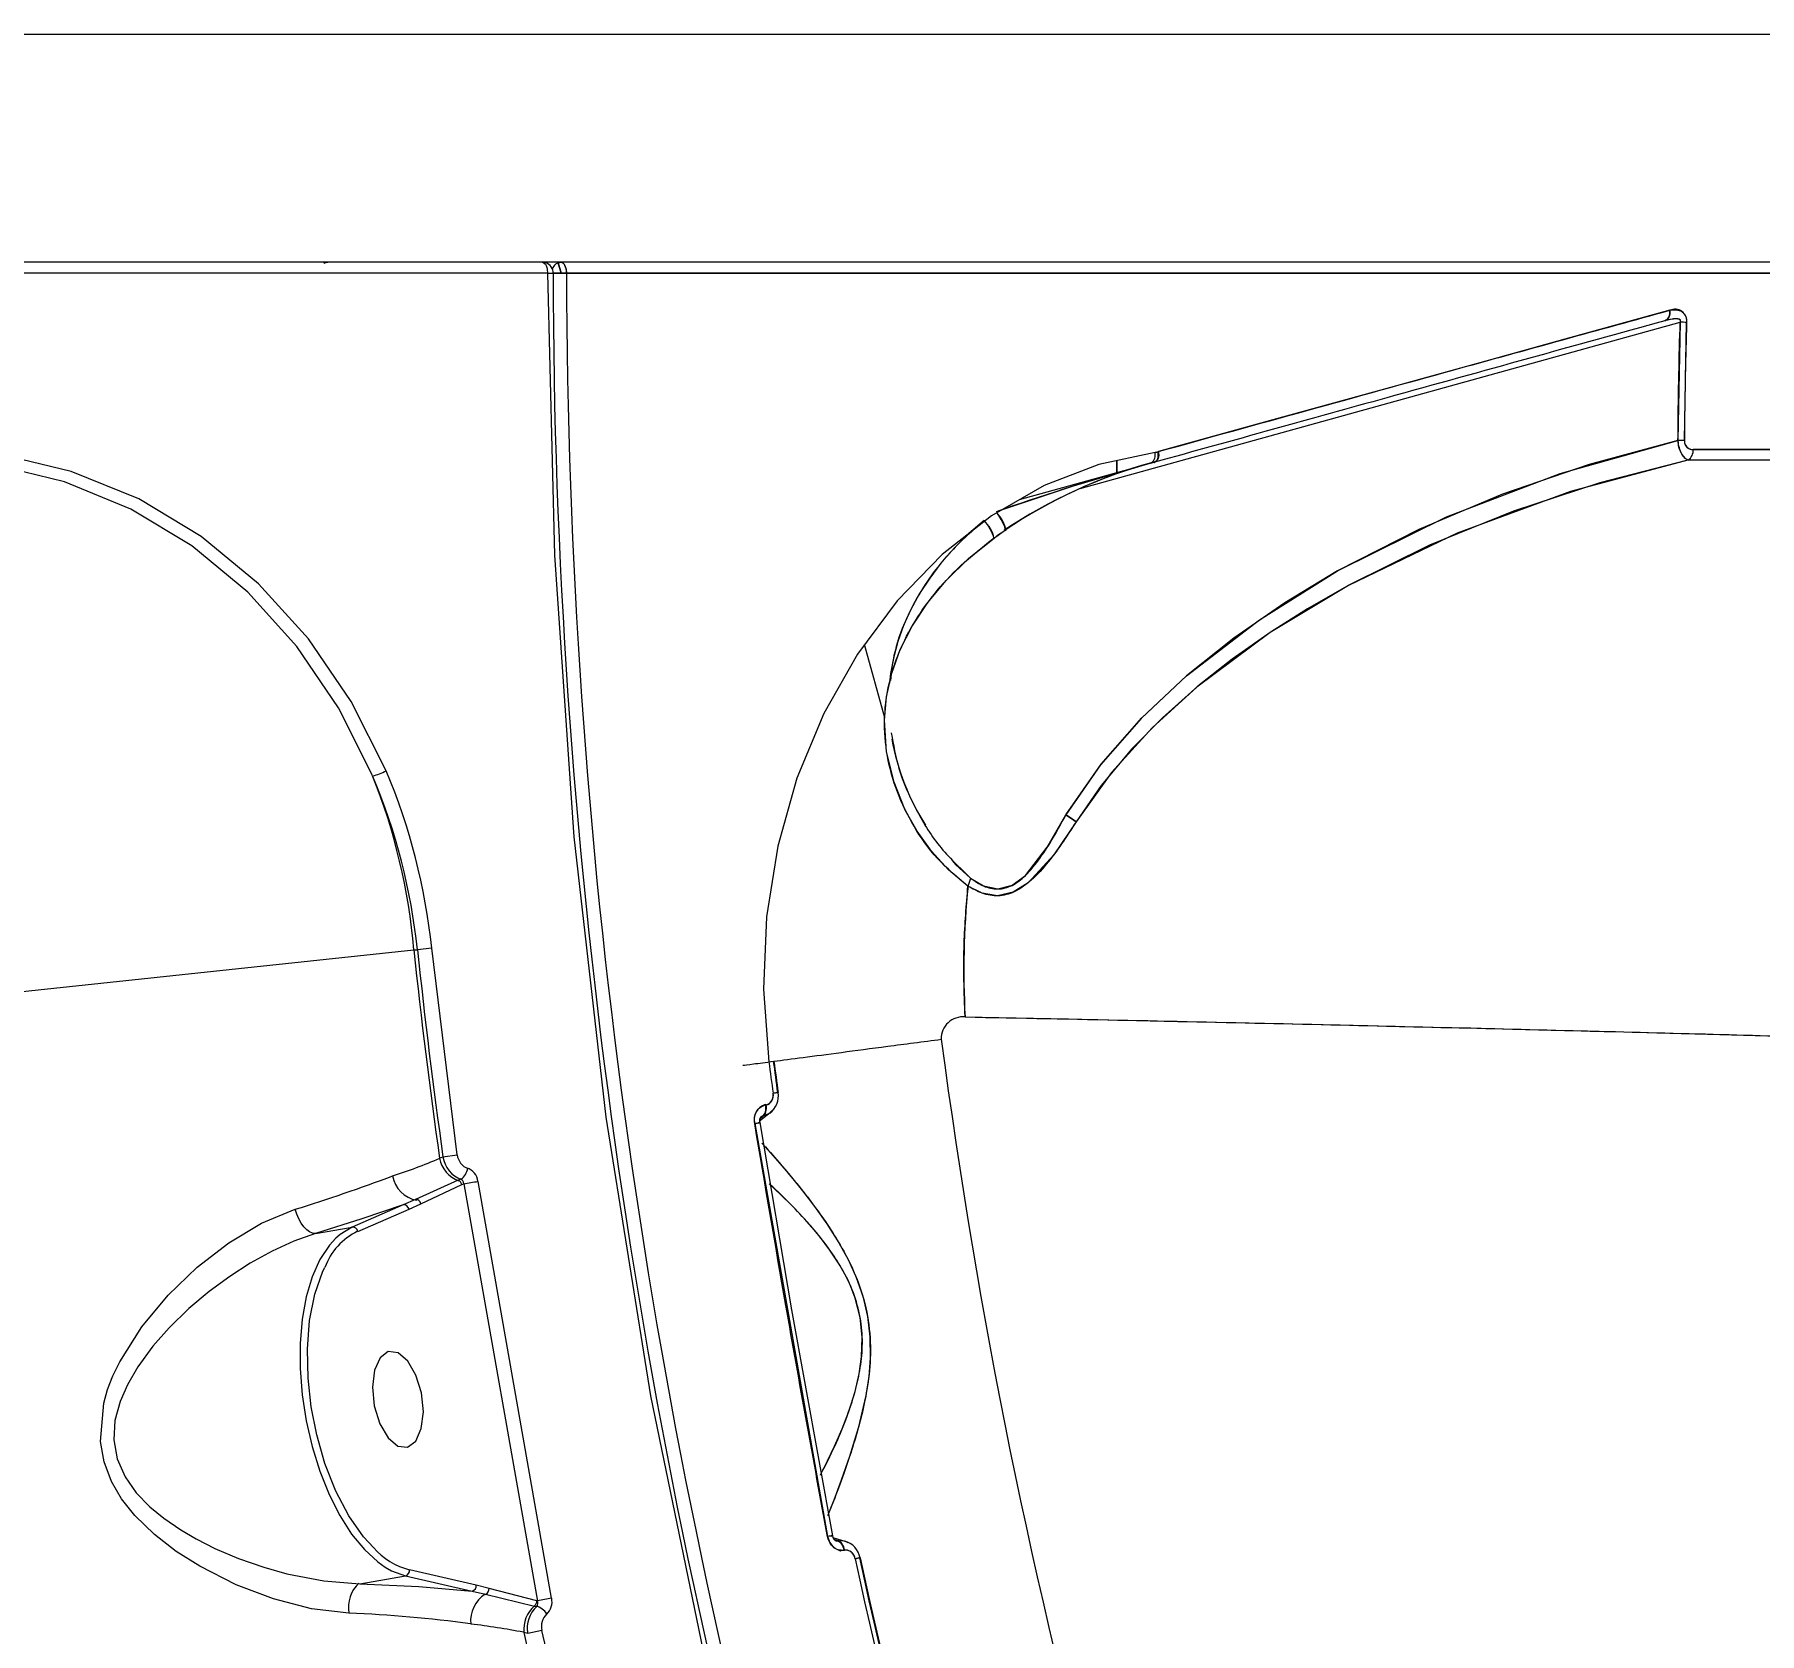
# Model space of a CAD drawing. Header units: millimetres. Extents: x -6879 to 7341, y -8047 to 7187.
# Drawn here: x 27.4 to 186.5, y -1683.3 to -1535.8 of the extents above; entities that cross this region are included whole.
import ezdxf

# ---------------------------------------------------------------- set-up
doc = ezdxf.new("R2010")
doc.units = ezdxf.units.MM
for name, color, linetype in [('DIKOM_ОБЪЕКТ', 7, 'Continuous'), ('DIKOM_РАЗМЕР_ЗОНА', 7, 'Continuous'), ('DIKOM_РАЗМЕР_ОБЪЕКТА', 7, 'Continuous')]:
    doc.layers.add(name, color=color, linetype=linetype)
doc.styles.add('style1', font='arial.ttf', dxfattribs={"width": 0.8})
doc.dimstyles.new('1-50', dxfattribs={"dimtxt": 300, "dimasz": 200, "dimexe": 100, "dimexo": 0, "dimgap": 100, "dimtad": 0, "dimdec": 0, "dimtxsty": 'style1', "dimcen": 0, "dimclrd": 7, "dimclre": 7, "dimadec": 1, "dimazin": 2, "dimtfac": 1, "dimtdec": 0, "dimtmove": 1, "dimatfit": 3, "dimfxl": 0, "dimlwd": 25, "dimlwe": 18, "dimarcsym": 0})

# ---------------------------------------------------------------- blocks, each defined once
blk = doc.blocks.new('*D19')
at = {"layer": 'Defpoints', "color": 0, "transparency": 16777216}
for p in [(5624.04, 6094.27), (-4435.35, 2864.29), (5624.04, -2640.11)]:
    blk.add_point(p, dxfattribs=at)
at = {"layer": 'DIKOM_РАЗМЕР_ОБЪЕКТА', "color": 7, "lineweight": 18, "transparency": 16777216}
for p, q in [((-4435.35, 2864.29), (-4435.35, 6194.27)), ((5624.04, -2640.11), (5624.04, 6194.27))]:
    blk.add_line(p, q, dxfattribs=at)
at = {"layer": 'DIKOM_РАЗМЕР_ОБЪЕКТА', "color": 7, "lineweight": 25, "transparency": 16777216}
for p, q in [((-4235.35, 6094.27), (2113.67, 6094.27)), ((5424.04, 6094.27), (3193.46, 6094.27))]:
    blk.add_line(p, q, dxfattribs=at)
at = {"layer": 'DIKOM_РАЗМЕР_ОБЪЕКТА', "color": 7, "transparency": 16777216}
for points in [[(-4235.35, 6127.6), (-4235.35, 6060.94), (-4435.35, 6094.27)], [(5424.04, 6127.6), (5424.04, 6060.94), (5624.04, 6094.27)]]:
    blk.add_solid(points, dxfattribs=at)
at = {"layer": 'DIKOM_РАЗМЕР_ОБЪЕКТА', "color": 0, "transparency": 16777216, "insert": (2653.56, 6094.27), "char_height": 300, "attachment_point": 5, "style": 'style1'}
blk.add_mtext('10100', dxfattribs=at)
blk = doc.blocks.new('*D17')
at = {"layer": 'Defpoints', "color": 0, "transparency": 16777216}
for p in [(-5935.35, 6990.27), (-5935.35, 998.27), (7340.79, -2830.86)]:
    blk.add_point(p, dxfattribs=at)
at = {"layer": 'DIKOM_РАЗМЕР_ЗОНА', "color": 7, "lineweight": 18, "transparency": 16777216}
for p, q in [((-5935.35, 998.27), (-5935.35, 7090.27)), ((7340.79, -2830.86), (7340.79, 7090.27))]:
    blk.add_line(p, q, dxfattribs=at)
at = {"layer": 'DIKOM_РАЗМЕР_ЗОНА', "color": 7, "lineweight": 25, "transparency": 16777216}
for p, q in [((-5735.35, 6990.27), (2016.67, 6990.27)), ((7140.79, 6990.27), (3096.46, 6990.27))]:
    blk.add_line(p, q, dxfattribs=at)
at = {"layer": 'DIKOM_РАЗМЕР_ЗОНА', "color": 7, "transparency": 16777216}
for points in [[(-5735.35, 7023.6), (-5735.35, 6956.94), (-5935.35, 6990.27)], [(7140.79, 7023.6), (7140.79, 6956.94), (7340.79, 6990.27)]]:
    blk.add_solid(points, dxfattribs=at)
at = {"layer": 'DIKOM_РАЗМЕР_ЗОНА', "color": 0, "transparency": 16777216, "insert": (2556.56, 6990.27), "char_height": 300, "attachment_point": 5, "style": 'style1'}
blk.add_mtext('13300', dxfattribs=at)

msp = doc.modelspace()

# ---------------------------------------------------------------- linework, layer by layer
at = {"layer": 'DIKOM_ОБЪЕКТ', "color": 7, "linetype": 'Continuous', "lineweight": 15}
for p, q in [((215.55, -1535.82), (-484.45, -1535.82)), ((265.55, -1556.82), (-534.45, -1556.82)), ((54.15, -1556.87), (54.04, -1556.94)), ((75.63, -1556.88), (75.65, -1556.87)), ((75.65, -1556.87), (75.92, -1556.82)), ((75.92, -1557.82), (75.65, -1556.87)), ((75.65, -1556.87), (75.92, -1557.82)), ((74.68, -1557.82), (75.19, -1557.82)), ((75.19, -1557.82), (76.42, -1557.82)), ((75.92, -1557.82), (75.19, -1557.82)), ((76.42, -1557.82), (75.92, -1557.82)), ((75.92, -1557.82), (76.42, -1557.82)), ((118.17, -1557.82), (118.17, -1557.82)), ((118.17, -1557.82), (118.17, -1557.82)), ((127.17, -1557.82), (127.17, -1557.82)), ((127.17, -1557.82), (127.17, -1557.82)), ((123.8, -1577.68), (179.15, -1562.33)), ((123.8, -1577.68), (179.15, -1562.33)), ((179.15, -1562.33), (178.94, -1573.25)), ((179.53, -1573.27), (179.74, -1562.37)), ((127.17, -1575.11), (127.17, -1576.23)), ((127.17, -1576.23), (127.17, -1575.11)), ((130.99, -1574.29), (130.71, -1574.35)), ((131.02, -1574.28), (130.99, -1574.29)), ((118.22, -1578.71), (128.98, -1575.73)), ((118.22, -1578.71), (128.98, -1575.73)), ((130.73, -1575.23), (130.58, -1575.28)), ((130.59, -1575.28), (130.62, -1575.27)), ((130.59, -1575.28), (130.62, -1575.27)), ((130.63, -1575.27), (130.65, -1575.26)), ((130.63, -1575.27), (130.65, -1575.26)), ((130.66, -1575.26), (130.64, -1575.27)), ((114.95, -1580.63), (114.95, -1580.63)), ((114.95, -1580.63), (114.95, -1580.63)), ((116.91, -1581.54), (116.01, -1582.18)), ((115.88, -1582.29), (113.79, -1583.95)), ((105.78, -1598.82), (103.91, -1592.08)), ((106.83, -1602.57), (106.86, -1602.72)), ((106.86, -1602.72), (106.86, -1602.72)), ((12.93, -1625.5), (62.34, -1620.22)), ((62.34, -1620.22), (62.67, -1620.22)), ((63.99, -1620.07), (62.67, -1620.22)), ((66.34, -1639.12), (63.99, -1620.07)), ((95.09, -1630.56), (95.56, -1630.5)), ((95.48, -1633.44), (95.94, -1633.38)), ((95.94, -1633.38), (95.48, -1633.44)), ((95.22, -1635.24), (94.23, -1636.01)), ((94.27, -1635.77), (94.53, -1635.55)), ((94.51, -1635.55), (94.34, -1635.65)), ((94.34, -1635.65), (94.51, -1635.55)), ((94.53, -1635.55), (95.15, -1635.29)), ((94.79, -1634.52), (94.81, -1634.52)), ((94.81, -1634.52), (94.79, -1634.52)), ((93.78, -1636.24), (100.5, -1674.33)), ((93.8, -1636.33), (93.8, -1636.33)), ((93.8, -1636.33), (93.8, -1636.33)), ((64.71, -1639.44), (65.02, -1639.3)), ((65.02, -1639.3), (66.34, -1639.12)), ((66.43, -1641.47), (62.5, -1643.23)), ((62.98, -1643.64), (66.77, -1641.86)), ((66.67, -1641.37), (66.43, -1641.47)), ((66.77, -1641.86), (66.94, -1641.79)), ((66.94, -1641.79), (73.74, -1680.27)), ((75.05, -1680.02), (68.26, -1641.57)), ((62.5, -1643.23), (61.36, -1643.74)), ((61.36, -1643.74), (56.64, -1645.79)), ((57.18, -1646.2), (61.9, -1644.15)), ((61.9, -1644.15), (62.98, -1643.64)), ((53.26, -1646.38), (56.64, -1645.79)), ((100.48, -1674.23), (100.53, -1674.24)), ((100.48, -1674.23), (100.48, -1674.23)), ((100.54, -1674.28), (100.49, -1674.28)), ((100.49, -1674.28), (100.54, -1674.28)), ((101, -1674.4), (102.19, -1674.77)), ((101.44, -1674.72), (101.12, -1674.61)), ((101.2, -1674.69), (101.42, -1674.72)), ((101.42, -1674.72), (101.2, -1674.69)), ((101.55, -1674.72), (101.44, -1674.72)), ((102.05, -1675.59), (102.03, -1675.59)), ((102.03, -1675.59), (102.05, -1675.59)), ((103.51, -1676.27), (103.05, -1676.37)), ((103.05, -1676.37), (103.51, -1676.27)), ((57.35, -1678.69), (61.56, -1677.95)), ((61.56, -1677.95), (67.71, -1679.36)), ((68.1, -1678.8), (61.95, -1677.38)), ((67.71, -1679.36), (68.95, -1679.65)), ((69.28, -1679.11), (68.1, -1678.8)), ((68.95, -1679.65), (73.48, -1680.73)), ((73.68, -1680.25), (69.28, -1679.11)), ((73.48, -1680.73), (73.68, -1680.77)), ((73.74, -1680.27), (73.68, -1680.25)), ((72.85, -1683.26), (72.5, -1683.18)), ((74.15, -1682.98), (72.85, -1683.26))]:
    msp.add_line(p, q, dxfattribs=at)
at = {"layer": 'DIKOM_ОБЪЕКТ', "color": 7, "linetype": 'Continuous', "lineweight": 15, "flags": 128}
for points in [[(54.13, -1556.88), (54.25, -1556.84), (54.42, -1556.82)], [(74.19, -1556.82), (74.37, -1556.89), (74.47, -1556.99), (74.54, -1557.11), (74.61, -1557.29), (74.65, -1557.46), (74.68, -1557.82)], [(75.92, -1556.82), (76.1, -1556.89), (76.2, -1556.99), (76.27, -1557.11), (76.34, -1557.29), (76.39, -1557.46), (76.42, -1557.82)], [(76.42, -1557.82), (76.41, -1557.62), (76.38, -1557.44), (76.34, -1557.26), (76.27, -1557.11), (76.2, -1556.99), (76.11, -1556.9), (76.02, -1556.84), (75.92, -1556.82)], [(74.68, -1557.82), (55.52, -1557.82), (35.81, -1557.82), (15.6, -1557.82)], [(74.68, -1557.82), (75.31, -1583.83), (77.1, -1609.79), (80.06, -1635.65), (84.16, -1661.34), (89.42, -1686.83), (95.81, -1712.05), (103.32, -1736.96), (111.94, -1761.51), (121.66, -1785.66), (132.44, -1809.34), (144.28, -1832.51), (157.14, -1855.13)], [(75.16, -1557.82), (82.91, -1557.82), (85.05, -1557.82)], [(76.42, -1557.82), (87.86, -1557.82), (99.61, -1557.82), (111.64, -1557.82), (123.88, -1557.82), (134.78, -1557.82), (145.76, -1557.82), (155.46, -1557.82), (156.72, -1557.82), (157.99, -1557.82), (159.26, -1557.82), (160.53, -1557.82), (161.8, -1557.82), (163.06, -1557.82), (173.1, -1557.82), (182.13, -1557.82), (190.2, -1557.82)], [(104.92, -1557.82), (106.02, -1557.82), (112.26, -1557.82), (118.17, -1557.82)], [(127.17, -1557.82), (131.53, -1557.82), (141.58, -1557.82), (150.63, -1557.82), (158.75, -1557.82), (165.99, -1557.82), (172.41, -1557.82), (178.6, -1557.82), (183.28, -1557.82)], [(147.87, -1557.82), (146.62, -1557.82), (140.36, -1557.82)], [(178.19, -1561.24), (173.53, -1562.53), (169.05, -1563.77), (164.75, -1564.96), (160.66, -1566.09), (156.77, -1567.16), (152.43, -1568.36), (141.57, -1571.36), (131.02, -1574.28)], [(178.19, -1561.24), (178.2, -1561.41), (178.19, -1561.57), (178.16, -1561.73), (178.1, -1561.87), (178.03, -1561.99), (177.94, -1562.09), (177.83, -1562.16), (177.72, -1562.21)], [(177.72, -1562.21), (177.83, -1562.16), (177.94, -1562.09), (178.03, -1561.99), (178.1, -1561.87), (178.16, -1561.73), (178.19, -1561.57), (178.2, -1561.41), (178.19, -1561.24)], [(179.15, -1562.33), (179.17, -1562.27), (179.18, -1562.22), (179.17, -1562.19), (179.16, -1562.17), (179.13, -1562.13), (179.05, -1562.08), (178.94, -1562.05), (178.53, -1562.05), (177.72, -1562.21)], [(122.48, -1607.77), (125.74, -1603.09), (129.48, -1598.84), (133.6, -1594.97), (140.35, -1589.78), (147.55, -1585.29), (157.59, -1580.3), (168.07, -1576.31), (178.94, -1573.25)], [(178.94, -1573.25), (170.75, -1575.46), (162.77, -1578.19), (155.03, -1581.45), (147.55, -1585.29), (142.67, -1588.24), (137.99, -1591.47), (133.6, -1594.97), (129.43, -1598.9), (125.67, -1603.17), (122.48, -1607.77)], [(58.54, -1604.16), (55.4, -1597.91), (51.55, -1592.25), (47.03, -1587.25), (41.87, -1582.98), (36.23, -1579.58), (30.13, -1577.07), (23.77, -1575.54), (17.22, -1575)], [(59.78, -1603.71), (56.57, -1597.33), (52.63, -1591.56), (48, -1586.47), (42.73, -1582.12), (36.97, -1578.65), (30.74, -1576.1), (24.24, -1574.54), (17.55, -1573.99)], [(130.71, -1574.35), (125.53, -1575.46), (120.47, -1577.42), (115.62, -1580.2), (111.07, -1583.76), (106.91, -1588.05), (103.25, -1592.96), (100.15, -1598.43), (97.68, -1604.38), (95.91, -1610.67), (94.88, -1617.19), (94.6, -1623.86), (95.09, -1630.56)], [(179.85, -1575.06), (171.74, -1577.15), (163.77, -1579.76), (156.03, -1582.91), (148.57, -1586.61), (144.76, -1588.79), (141.42, -1590.91), (137.83, -1593.43), (134.66, -1595.92), (131.4, -1598.82), (128.57, -1601.7), (125.74, -1605.07), (123.42, -1608.42)], [(179.85, -1575.06), (169.03, -1577.97), (158.57, -1581.81), (148.54, -1586.62), (141.34, -1590.96), (134.57, -1596), (130.44, -1599.75), (126.69, -1603.87), (123.42, -1608.42)], [(130.63, -1575.27), (130.73, -1575.23), (130.82, -1575.16), (130.9, -1575.06), (130.96, -1574.93), (130.99, -1574.79), (131.01, -1574.63), (131.01, -1574.46), (130.99, -1574.29)], [(130.99, -1574.29), (131.01, -1574.46), (131.01, -1574.63), (130.99, -1574.79), (130.96, -1574.93), (130.9, -1575.06), (130.82, -1575.16), (130.73, -1575.23), (130.63, -1575.27)], [(130.66, -1575.26), (130.76, -1575.22), (130.85, -1575.14), (130.93, -1575.04), (130.99, -1574.92), (131.03, -1574.78), (131.05, -1574.62), (131.04, -1574.45), (131.02, -1574.28)], [(131.02, -1574.28), (131.04, -1574.45), (131.05, -1574.62), (131.03, -1574.78), (130.99, -1574.92), (130.93, -1575.04), (130.85, -1575.14), (130.76, -1575.22), (130.66, -1575.26)], [(221.86, -1575.07), (212.31, -1575.07), (202.11, -1575.06), (191.26, -1575.06), (179.85, -1575.06)], [(222.41, -1574.1), (217.65, -1574.1), (212.29, -1574.1), (207.05, -1574.09), (206.32, -1574.09), (205.59, -1574.09), (204.84, -1574.09), (204.09, -1574.09), (203.33, -1574.09), (202.56, -1574.09), (200.62, -1574.09), (198.01, -1574.09), (194.72, -1574.09), (190.7, -1574.09), (185.92, -1574.09), (180.35, -1574.09)], [(128.07, -1576.02), (123.25, -1577.44), (116.06, -1579.83)], [(116.81, -1581.56), (116.89, -1581.56), (116.92, -1581.48), (116.89, -1581.33), (116.81, -1581.11), (116.68, -1580.84), (116.51, -1580.53), (116.3, -1580.18), (116.12, -1579.91)], [(114.95, -1580.63), (113.54, -1581.84), (112.2, -1583.16), (110.95, -1584.58), (109.92, -1585.94), (108.98, -1587.38), (108.15, -1588.9), (107.52, -1590.31), (106.99, -1591.8), (106.57, -1593.34), (106.31, -1594.75), (106.22, -1595.64)], [(113.45, -1614.34), (111.65, -1612.85), (110.08, -1611.13), (108.76, -1609.27), (107.67, -1607.33), (106.63, -1604.76), (105.95, -1601.96), (105.76, -1599.05), (105.95, -1596.89), (106.43, -1594.71), (107.21, -1592.54), (108.31, -1590.37), (109.75, -1588.19), (111.44, -1586.16), (113.5, -1584.14), (115.74, -1582.33)], [(115.83, -1582.3), (115.83, -1582.31), (115.74, -1582.33)], [(123.42, -1608.42), (121.36, -1611.47), (118.99, -1614.05), (117.62, -1614.91), (116.17, -1615.24), (114.75, -1615), (113.45, -1614.34)], [(113.7, -1613.61), (114.89, -1614.33), (116.2, -1614.61), (117.54, -1614.27), (118.76, -1613.36), (120.77, -1610.76), (122.48, -1607.78)], [(123.42, -1608.42), (122.99, -1608.12), (122.48, -1607.78)], [(122.48, -1607.78), (122.99, -1608.12), (123.42, -1608.42)], [(112, -1612), (112.31, -1612.35), (113.7, -1613.61)], [(113.18, -1626.41), (117.88, -1626.5), (122.73, -1626.6), (127.71, -1626.71), (132.82, -1626.82), (138.03, -1626.93), (143.35, -1627.05), (147.64, -1627.15), (150.32, -1627.21), (153.24, -1627.28), (156.37, -1627.35), (159.83, -1627.43), (163.71, -1627.53), (167.23, -1627.62), (170, -1627.68), (170.61, -1627.7), (171.16, -1627.71), (171.67, -1627.73), (172.13, -1627.74), (172.54, -1627.75), (172.9, -1627.76), (178.18, -1627.9), (182.8, -1628.02), (187.15, -1628.14)], [(94.51, -1635.55), (94.43, -1635.58), (94.4, -1635.59)], [(94.51, -1635.55), (94.59, -1635.5), (94.66, -1635.41), (94.72, -1635.3), (94.77, -1635.17), (94.8, -1635.02), (94.81, -1634.86), (94.81, -1634.69), (94.79, -1634.52)], [(94.79, -1634.52), (94.81, -1634.69), (94.81, -1634.86), (94.8, -1635.02), (94.77, -1635.17), (94.72, -1635.3), (94.66, -1635.41), (94.59, -1635.5), (94.51, -1635.55)], [(94.53, -1635.55), (94.61, -1635.49), (94.69, -1635.41), (94.74, -1635.3), (94.79, -1635.17), (94.82, -1635.02), (94.83, -1634.86), (94.83, -1634.69), (94.81, -1634.52)], [(94.81, -1634.52), (94.83, -1634.69), (94.83, -1634.86), (94.82, -1635.02), (94.79, -1635.17), (94.74, -1635.3), (94.69, -1635.41), (94.61, -1635.49), (94.53, -1635.55)], [(93.78, -1636.24), (93.93, -1636.21), (94.06, -1636.19), (94.15, -1636.17), (94.21, -1636.16), (94.24, -1636.15), (94.23, -1636.15), (94.19, -1636.15), (94.11, -1636.16)], [(94.24, -1636.15), (97.19, -1653.41), (100.96, -1674.25)], [(94.44, -1638.05), (94.48, -1638.09), (95.48, -1639.21), (96.74, -1640.67), (98.22, -1642.48), (99.31, -1643.9), (100.44, -1645.49), (101.54, -1647.23), (102.39, -1648.77), (103.11, -1650.34), (103.75, -1652.16), (104.19, -1654.02), (104.41, -1655.91), (104.44, -1657.85), (104.3, -1659.57), (104.04, -1661.31), (103.33, -1664.33), (102.53, -1666.94), (101.77, -1669.14), (101.08, -1670.97), (100.52, -1672.35), (100.5, -1672.4)], [(99.84, -1668.66), (99.85, -1668.64), (100.51, -1667.35), (101.15, -1666), (101.84, -1664.39), (102.46, -1662.78), (103.04, -1660.95), (103.42, -1659.31), (103.64, -1657.76), (103.7, -1655.97), (103.51, -1654.13), (103.06, -1652.34), (102.75, -1651.52), (102.39, -1650.69), (101.64, -1649.31), (100.72, -1647.91), (99.84, -1646.74), (98.95, -1645.68), (98.15, -1644.8), (97.24, -1643.83), (96.17, -1642.78), (95.15, -1641.83), (95.1, -1641.79)], [(56.34, -1681.39), (52.91, -1680.98), (49.41, -1680.08), (45.95, -1678.77), (42.59, -1677.07), (40.43, -1675.7), (38.41, -1674.13), (36.62, -1672.39), (35.39, -1670.84), (34.46, -1669.24), (33.77, -1667.43), (33.44, -1665.57), (33.74, -1662.01), (34.1, -1660.77), (34.59, -1659.5), (35.21, -1658.21), (37.24, -1654.99), (39.67, -1652.07), (42.36, -1649.48), (45.27, -1647.24), (48.29, -1645.44), (51.4, -1644.15)], [(53.26, -1646.38), (53, -1646.36), (52.73, -1646.24), (52.46, -1646.04), (52.19, -1645.77), (51.94, -1645.43), (51.72, -1645.04), (51.54, -1644.61), (51.4, -1644.15)], [(61.36, -1643.74), (57.53, -1645.04), (53.26, -1646.38)], [(53.26, -1646.38), (51.26, -1647.09), (49.26, -1648), (47.24, -1649.12), (45.37, -1650.33), (43.46, -1651.74), (41.6, -1653.31), (39.78, -1655.08), (38.28, -1656.78), (36.89, -1658.67), (35.92, -1660.33), (35.24, -1661.87), (34.77, -1663.61), (34.66, -1665.4), (34.98, -1667.17), (35.7, -1668.81), (36.73, -1670.28), (37.98, -1671.57), (39.27, -1672.63), (40.85, -1673.72), (42.25, -1674.54), (43.98, -1675.42), (46.17, -1676.35), (48.5, -1677.16), (50.64, -1677.76), (54.03, -1678.42), (57.35, -1678.69)], [(56.64, -1645.79), (55.54, -1646.46), (55.14, -1646.8)], [(55.14, -1646.8), (54.55, -1647.46), (53.68, -1648.78), (52.97, -1650.38), (52.42, -1652.23), (52.04, -1654.29), (51.85, -1656.51), (51.85, -1658.84), (52.04, -1661.25), (52.4, -1663.66), (52.95, -1666.03), (53.66, -1668.3), (54.52, -1670.44), (55.51, -1672.38), (56.6, -1674.09), (57.78, -1675.53), (59.02, -1676.67), (59.71, -1677.15)], [(58.66, -1675.36), (57.69, -1674.35), (56.34, -1672.42), (55.14, -1670.13), (54.14, -1667.6), (53.38, -1664.96), (52.87, -1662.36), (52.58, -1659.73), (52.52, -1657.04), (52.73, -1654.41), (53.21, -1651.97), (53.94, -1649.86), (54.14, -1649.51)], [(63.04, -1661.08), (62.54, -1659.43), (61.78, -1658.14), (60.88, -1657.38), (59.98, -1657.27), (59.22, -1657.84), (58.7, -1658.99), (58.52, -1660.55), (58.69, -1662.28)], [(58.69, -1662.28), (59.2, -1663.92), (59.96, -1665.22), (60.86, -1665.98), (61.76, -1666.09), (62.52, -1665.52), (63.03, -1664.37), (63.22, -1662.81), (63.04, -1661.08)], [(100.83, -1674.29), (100.91, -1674.27), (100.95, -1674.26), (100.96, -1674.25), (100.93, -1674.26), (100.87, -1674.26), (100.77, -1674.28), (100.65, -1674.3), (100.5, -1674.33)], [(100.5, -1674.33), (100.7, -1674.88), (101.06, -1675.32), (101.53, -1675.57), (101.78, -1675.61), (102.03, -1675.59)], [(101.28, -1674.72), (101.34, -1674.73), (101.42, -1674.72)], [(102.03, -1675.59), (101.99, -1675.43), (101.93, -1675.27), (101.87, -1675.12), (101.79, -1674.99), (101.7, -1674.89), (101.61, -1674.8), (101.51, -1674.75), (101.42, -1674.72)], [(101.42, -1674.72), (101.51, -1674.75), (101.61, -1674.8), (101.7, -1674.89), (101.79, -1674.99), (101.87, -1675.12), (101.93, -1675.27), (101.99, -1675.43), (102.03, -1675.59)], [(102.05, -1675.59), (102.01, -1675.42), (101.96, -1675.26), (101.89, -1675.12), (101.81, -1674.99), (101.72, -1674.88), (101.63, -1674.8), (101.54, -1674.74), (101.44, -1674.72)], [(101.44, -1674.72), (101.54, -1674.74), (101.63, -1674.8), (101.72, -1674.88), (101.81, -1674.99), (101.89, -1675.12), (101.96, -1675.26), (102.01, -1675.42), (102.05, -1675.59)], [(101.55, -1675.57), (101.59, -1675.6), (101.72, -1675.65)], [(59.71, -1677.15), (60.29, -1677.48), (61.56, -1677.95)], [(57.35, -1678.69), (62.81, -1678.94), (67.71, -1679.36)], [(92.22, -1748.12), (85.37, -1726.64), (79.35, -1704.92), (74.15, -1682.98)]]:
    msp.add_lwpolyline(points, dxfattribs=at)
at = {"layer": 'DIKOM_ОБЪЕКТ', "color": 7, "linetype": 'Continuous', "lineweight": 15}
for centre, radius, start, end in [((54.42, -1557.82), 1, 105.5, 113.3706), ((74.19, -1557.82), 1, 15.5, 89.4117), ((75.96, -1557.69), 0.876, 93.101, 162.8616), ((74.19, -1557.82), 1, 0.0986, 15.5), ((655.55, -1556.82), 580.37, 180.09855, 195.5), ((655.55, -1556.82), 579.13, 180.09885, 210.90115), ((655.55, -1556.82), 579.13, 180.09885, 210.90115), ((178.65, -1562.26), 1.11, 353.8027, 114.175), ((178.67, -1575.62), 13.29, 85.3732, 87.9185), ((178.67, -1575.62), 13.29, 85.3732, 87.9185), ((178.8, -1587.78), 14.53, 87.1317, 89.4518), ((178.8, -1587.78), 14.53, 87.1317, 89.4518), ((181.15, -1573.33), 2.21, 178.0285, 225.6796), ((180.31, -1573.31), 0.777, 176.9439, 273.0623), ((129.71, -1574.55), 1.02, 310.8223, 11.5464), ((179.3, -1574.18), 1.05, 302.4555, 5.0239), ((179.3, -1574.18), 1.05, 302.4555, 5.0239), ((187.23, -1782.38), 214.69, 105.8729, 109.3592), ((143.35, -1621.55), 48.03, 105.6908, 123.5851), ((142.24, -1619), 45.25, 104.7526, 124.0807), ((113.94, -1582.07), 3.06, 9.2993, 44.5764), ((112.68, -1582.99), 3.27, 12.4371, 46.1296), ((111.7, -1583.5), 4.34, 15.7022, 41.4143), ((128.3, -1596.81), 22.23, 190.364, 212.377), ((57.55, -1599.57), 4.71, 282.2132, 298.2766), ((6.82, -1626.07), 57.49, 5.9832, 22.8783), ((6.9, -1624.87), 55.63, 4.7946, 21.8486), ((6.39, -1626.14), 56.59, 6.0131, 22.8513), ((122.49, -1607.77), 0.0123, 191.8344, 231.5962), ((122.49, -1607.77), 0.013, 193.0189, 230.4519), ((191.9, -1622.16), 78.83, 174.3072, 183.0865), ((111.04, -1613.11), 2.71, 333.0291, 349.5343), ((111.04, -1613.11), 2.71, 333.0292, 349.5344), ((655.55, -1556.82), 596.59, 186.10022, 187.95988), ((655.55, -1556.82), 596.26, 186.10338, 187.95123), ((655.55, -1556.82), 646.28, 186.10022, 204.89978), ((113, -1628.43), 2.03, 84.9109, 180.5623), ((655.55, -1556.82), 549.25, 187.4952, 203.5048), ((655.55, -1556.82), 549.25, 187.4952, 203.5048), ((655.55, -1556.82), 565.29, 187.4952, 187.7903), ((655.55, -1556.82), 565.29, 187.4952, 187.7903), ((655.55, -1556.82), 564.88, 187.4952, 187.7903), ((655.55, -1556.82), 564.88, 187.4952, 187.7903), ((655.55, -1556.82), 564.82, 187.4952, 187.7903), ((655.55, -1556.82), 564.82, 187.4952, 187.7903), ((94.58, -1633.65), 0.92, 285.6144, 12.7984), ((93.97, -1633.69), 2, 307.0132, 8.9717), ((95.16, -1635.87), 1.43, 106.3476, 194.8659), ((94.77, -1635.98), 0.55, 135.7269, 197.9274), ((93.24, -1632.19), 4.09, 277.5546, 284.1807), ((45.65, -1594.83), 48.52, 287.6738, 293.1485), ((67.41, -1638.92), 2.75, 190.9101, 250.2596), ((67.63, -1638.93), 2.63, 188.0805, 250.1389), ((67.86, -1638.95), 1.53, 186.2194, 250.1901), ((65.74, -1640.11), 1.59, 307.0376, 350.8122), ((66.74, -1641.78), 1.53, 7.846, 70.1763), ((0.98, -1482.48), 169.35, 287.3208, 290.5377), ((63.06, -1640.63), 2.71, 189.292, 260.6173), ((66.23, -1641.98), 0.548, 12.4801, 70.3783), ((66.49, -1641.78), 0.453, 358.3814, 70.1132), ((57.56, -1581.04), 61.47, 278.7754, 280.0183), ((62.46, -1643.75), 0.533, 12.5113, 86.3348), ((61.4, -1644.24), 0.509, 10.252, 95.9426), ((59.7, -1651.51), 5.91, 115.5801, 160.2111), ((56.68, -1646.29), 0.509, 10.252, 95.9426), ((63.47, -1671.19), 6.38, 220.644, 256.2437), ((101.38, -1678.33), 4.1, 95.9086, 102.4374), ((101.51, -1674.23), 0.55, 182.0726, 252.9092), ((101.54, -1676.66), 2, 11.0455, 73.9841), ((102.14, -1676.49), 0.919, 7.1269, 97.1467), ((655.55, -1556.82), 565.29, 192.2097, 198.7903), ((655.55, -1556.82), 565.29, 192.2097, 198.7903), ((655.55, -1556.82), 564.88, 192.2097, 198.7903), ((655.55, -1556.82), 564.88, 192.2097, 198.7903), ((655.55, -1556.82), 564.82, 192.2097, 198.7903), ((655.55, -1556.82), 564.82, 192.2097, 198.7903), ((61.42, -1677.44), 0.534, 285.9714, 6.1562), ((59.41, -1680.89), 3.11, 133.5239, 189.1422), ((70.48, -1682.08), 2.9, 122.6202, 186.2648), ((67.57, -1678.85), 0.534, 285.9713, 6.1562), ((68.73, -1679.15), 0.558, 294.3439, 3.9321), ((84.67, -1734.65), 55.47, 99.9798, 101.3582), ((73.53, -1680.35), 1.56, 313.6437, 12.3004), ((52.34, -1791.07), 109.75, 82.0248, 87.9112), ((75.35, -1682.89), 2.87, 130.9185, 185.9311), ((75.5, -1682.75), 2.7, 132.6355, 190.8722), ((73.11, -1680.29), 0.572, 310.6034, 4.2059), ((73.14, -1682.38), 1.72, 31.941, 73.6698), ((73.32, -1680.48), 0.474, 321.6567, 27.4401), ((75.67, -1682.6), 1.56, 133.7145, 194.0925), ((59.94, -1747), 65.06, 78.9209, 83.2411), ((655.55, -1556.82), 596.59, 192.22853, 198.77147)]:
    msp.add_arc(centre, radius, start, end, dxfattribs=at)
for points in [[(75.16, -1557.82), (76.42, -1557.82)], [(76.42, -1557.82), (85.05, -1557.82)], [(104.92, -1557.82), (110.03, -1557.82)], [(94.27, -1635.76), (94.53, -1635.55)], [(94.51, -1635.55), (94.36, -1635.62)], [(101.44, -1674.72), (101.11, -1674.6)], [(101.28, -1674.72), (101.42, -1674.72)], [(101.6, -1675.58), (101.72, -1675.65)]]:
    msp.add_open_spline(points, degree=1, dxfattribs=at)
for points, knots in [([(285.09, -1557.82), (285.09, -1557.82), (285.55, -1557.82), (285.64, -1557.82), (285.24, -1557.82), (283.71, -1557.82), (281.23, -1557.82), (277.77, -1557.82), (273.32, -1557.82), (268, -1557.82), (261.87, -1557.82), (255.01, -1557.82), (247.35, -1557.82), (238.91, -1557.82), (229.51, -1557.82), (219.1, -1557.82), (207.62, -1557.82), (195.28, -1557.82), (182.14, -1557.82), (168.29, -1557.82), (154.04, -1557.82), (139.46, -1557.82), (124.58, -1557.82), (109.11, -1557.82), (93.09, -1557.82), (81.98, -1557.82), (76.42, -1557.82)], [0, 0, 0, 0, 0.000602, 0.042955, 0.087867, 0.132514, 0.177008, 0.221453, 0.265955, 0.310619, 0.352979, 0.395326, 0.437435, 0.479398, 0.521304, 0.565786, 0.610408, 0.655279, 0.700226, 0.744901, 0.789408, 0.831314, 0.873253, 0.915314, 0.957587, 1, 1, 1, 1]), ([(104.92, -1557.82), (105.86, -1557.82), (110.47, -1557.82), (114.75, -1557.82), (118.17, -1557.82)], [0, 0, 0, 0, 0.203058, 1, 1, 1, 1]), ([(131.15, -1557.82), (133.91, -1557.82), (141.79, -1557.82), (153.83, -1557.82), (167.16, -1557.82), (176.98, -1557.82), (181.99, -1557.82), (183.28, -1557.82)], [0, 0, 0, 0, 0.13904, 0.396125, 0.654349, 0.91092, 1, 1, 1, 1]), ([(177.72, -1562.21), (173.57, -1563.36), (165.29, -1565.66), (153.12, -1569.03), (141.59, -1572.23), (134.3, -1574.25), (130.66, -1575.26)], [0, 0, 0, 0, 0.281582, 0.561653, 0.781003, 1, 1, 1, 1]), ([(131.02, -1574.28), (135.66, -1572.99), (144.95, -1570.43), (157.32, -1567.01), (168.42, -1563.94), (174.93, -1562.14), (178.19, -1561.24)], [0, 0, 0, 0, 0.278766, 0.558214, 0.778604, 1, 1, 1, 1]), ([(179.15, -1562.33), (179.16, -1562.31), (179.18, -1562.27), (179.18, -1562.2), (179.15, -1562.14), (179.07, -1562.08), (178.94, -1562.05), (178.7, -1562.03), (178.29, -1562.07), (177.94, -1562.16), (177.72, -1562.21)], [0, 0, 0, 0, 0.0402437, 0.0747215, 0.1091592, 0.149298, 0.2459835, 0.3649665, 0.5787131, 1, 1, 1, 1]), ([(178.19, -1561.24), (178.53, -1561.2), (178.94, -1561.14), (179.4, -1561.44), (179.59, -1561.67), (179.73, -1562), (179.74, -1562.24), (179.74, -1562.37)], [0, 0, 0, 0, 0.498017, 0.623673, 0.7495, 0.874752, 1, 1, 1, 1]), ([(178.94, -1573.25), (178.96, -1571.22), (179, -1567.57), (179.1, -1563.93), (179.15, -1562.33)], [0, 0, 0, 0, 0.5599973, 1, 1, 1, 1]), ([(179.74, -1562.37), (179.68, -1564.4), (179.58, -1568.04), (179.55, -1571.67), (179.53, -1573.27)], [0, 0, 0, 0, 0.559997, 1, 1, 1, 1]), ([(179.85, -1575.06), (179.76, -1575.01), (179.57, -1574.92), (179.29, -1574.53), (179.05, -1573.95), (178.98, -1573.49), (178.94, -1573.25)], [0, 0, 0, 0, 0.24622, 0.514343, 0.750725, 1, 1, 1, 1]), ([(179.53, -1573.27), (179.54, -1573.34), (179.54, -1573.48), (179.63, -1573.72), (179.89, -1574.03), (180.17, -1574.07), (180.35, -1574.09)], [0, 0, 0, 0, 0.125421, 0.251043, 0.501275, 1, 1, 1, 1]), ([(130.71, -1574.35), (130.76, -1574.34), (130.86, -1574.32), (130.95, -1574.3), (130.99, -1574.29)], [0, 0, 0, 0, 0.558645, 1, 1, 1, 1]), ([(130.99, -1574.29), (130.99, -1574.29), (131.01, -1574.28), (131.02, -1574.28), (131.02, -1574.28)], [0, 0, 0, 0, 0.559996, 1, 1, 1, 1]), ([(221.86, -1575.07), (218.31, -1575.07), (211.22, -1575.06), (200.43, -1575.06), (189.99, -1575.06), (183.23, -1575.06), (179.85, -1575.06)], [0, 0, 0, 0, 0.280207, 0.559927, 0.779774, 1, 1, 1, 1]), ([(180.35, -1574.09), (184.64, -1574.09), (193.22, -1574.09), (204.32, -1574.09), (214.07, -1574.1), (219.63, -1574.1), (222.41, -1574.1)], [0, 0, 0, 0, 0.2802031, 0.5599222, 0.7797708, 1, 1, 1, 1]), ([(130.58, -1575.28), (130.55, -1575.29), (130.48, -1575.31), (130.4, -1575.31), (130.36, -1575.31)], [0, 0, 0, 0, 0.467091, 1, 1, 1, 1]), ([(130.66, -1575.26), (130.65, -1575.26), (130.64, -1575.27), (130.63, -1575.27), (130.63, -1575.27)], [0, 0, 0, 0, 0.559721, 1, 1, 1, 1]), ([(114.95, -1580.63), (113.9, -1581.55), (111.8, -1583.4), (109.4, -1586.52), (107.64, -1589.77), (106.59, -1592.75), (106.38, -1594.62), (106.3, -1595.39)], [0, 0, 0, 0, 0.209866, 0.421509, 0.634661, 0.849999, 1, 1, 1, 1]), ([(113.45, -1614.34), (112.47, -1613.53), (110.51, -1611.91), (108.4, -1608.86), (106.84, -1605.68), (105.91, -1602.36), (105.66, -1599.14), (106.01, -1596.04), (106.88, -1593.13), (108.29, -1590.23), (110.25, -1587.43), (112.7, -1584.74), (114.72, -1583.13), (115.74, -1582.33)], [0, 0, 0, 0, 0.101222, 0.202178, 0.302356, 0.402375, 0.503048, 0.586403, 0.670417, 0.754024, 0.836081, 0.917838, 1, 1, 1, 1]), ([(115.74, -1582.33), (115.94, -1582.18), (116.29, -1581.92), (116.65, -1581.67), (116.81, -1581.56)], [0, 0, 0, 0, 0.5596615, 1, 1, 1, 1]), ([(106.37, -1600.22), (106.57, -1601.32), (107, -1603.69), (108.53, -1607.18), (110.65, -1610.72), (112.69, -1612.65), (113.7, -1613.61)], [0, 0, 0, 0, 0.222682, 0.481462, 0.742015, 1, 1, 1, 1]), ([(123.42, -1608.42), (122.98, -1609.1), (122.11, -1610.47), (120.7, -1612.38), (119.24, -1613.94), (117.72, -1614.97), (116.22, -1615.35), (114.75, -1615.09), (113.88, -1614.59), (113.45, -1614.34)], [0, 0, 0, 0, 0.16278, 0.325725, 0.490685, 0.617299, 0.74483, 0.872646, 1, 1, 1, 1]), ([(113.7, -1613.61), (114.09, -1613.88), (114.86, -1614.41), (116.19, -1614.72), (117.55, -1614.37), (118.89, -1613.33), (120.15, -1611.76), (121.37, -1609.84), (122.11, -1608.47), (122.48, -1607.78)], [0, 0, 0, 0, 0.12698, 0.251023, 0.373283, 0.496915, 0.66277, 0.83038, 1, 1, 1, 1]), ([(113.18, -1626.41), (113.1, -1624.14), (112.97, -1620.11), (113.31, -1616.1), (113.45, -1614.34)], [0, 0, 0, 0, 0.5599282, 1, 1, 1, 1]), ([(113.18, -1626.41), (118.23, -1626.51), (128.34, -1626.71), (142.68, -1627.03), (156.4, -1627.35), (169.39, -1627.67), (181.58, -1627.98), (192.69, -1628.29), (202.75, -1628.58), (211.82, -1628.85), (220.11, -1629.11), (227.6, -1629.35), (234.49, -1629.58), (240.64, -1629.79), (245.88, -1629.98), (249.98, -1630.13), (252.97, -1630.24), (254.7, -1630.31), (255.42, -1630.34), (255.22, -1630.33), (255.21, -1630.33)], [0, 0, 0, 0, 0.058276, 0.116614, 0.175164, 0.23408, 0.292903, 0.351376, 0.406331, 0.461245, 0.516245, 0.571463, 0.627007, 0.68878, 0.750201, 0.81146, 0.872745, 0.934245, 0.996144, 1, 1, 1, 1]), ([(92.7, -1630.87), (92.68, -1630.87), (92.62, -1630.88), (93.54, -1630.76), (95.38, -1630.52), (98.13, -1630.16), (101.67, -1629.69), (105.92, -1629.13), (109.3, -1628.69), (111, -1628.47)], [0, 0, 0, 0, 0.079282, 0.234581, 0.38988, 0.54241, 0.69494, 0.84747, 1, 1, 1, 1]), ([(94.81, -1634.52), (94.93, -1634.48), (95.16, -1634.41), (95.39, -1634.12), (95.5, -1633.78), (95.49, -1633.55), (95.48, -1633.44)], [0, 0, 0, 0, 0.279767, 0.559852, 0.779829, 1, 1, 1, 1]), ([(93.78, -1636.24), (93.77, -1636.02), (93.74, -1635.57), (93.99, -1635.02), (94.36, -1634.65), (94.64, -1634.57), (94.79, -1634.52)], [0, 0, 0, 0, 0.279515, 0.558946, 0.77931, 1, 1, 1, 1]), ([(95.4, -1635.05), (95.3, -1635.15), (95.06, -1635.41), (94.73, -1635.5), (94.53, -1635.55)], [0, 0, 0, 0, 0.422348, 1, 1, 1, 1]), ([(100.5, -1674.33), (99.2, -1667.23), (96.88, -1654.54), (94.73, -1641.83), (93.78, -1636.24)], [0, 0, 0, 0, 0.559995, 1, 1, 1, 1]), ([(94.59, -1638.22), (94.65, -1638.28), (95.01, -1638.65), (96.22, -1640.05), (97.86, -1642), (99.45, -1644.06), (100.81, -1646), (102.18, -1648.26), (103.42, -1650.91), (104.29, -1654), (104.54, -1657.2), (104.28, -1660.12), (103.77, -1662.72), (103.15, -1665.02), (102.36, -1667.51), (101.49, -1669.91), (100.83, -1671.64), (100.61, -1672.11), (100.58, -1672.18)], [0, 0, 0, 0, 0.017126, 0.11248, 0.20766, 0.265553, 0.323371, 0.381809, 0.440536, 0.499688, 0.558873, 0.617644, 0.676213, 0.734422, 0.792266, 0.887838, 0.983364, 1, 1, 1, 1]), ([(99.92, -1668.51), (100.34, -1667.69), (101.07, -1666.26), (102.19, -1663.62), (103.01, -1661.2), (103.56, -1658.79), (103.78, -1656.53), (103.59, -1654.12), (102.93, -1651.8), (101.95, -1649.76), (100.62, -1647.7), (99.01, -1645.7), (97.11, -1643.67), (95.79, -1642.38), (95.22, -1641.89), (95.22, -1641.89)], [0, 0, 0, 0, 0.126368, 0.221569, 0.316086, 0.378436, 0.439839, 0.500345, 0.560826, 0.622183, 0.684544, 0.778559, 0.873683, 0.999772, 1, 1, 1, 1]), ([(102.03, -1675.59), (101.84, -1675.6), (101.46, -1675.61), (100.97, -1675.28), (100.64, -1674.83), (100.54, -1674.5), (100.5, -1674.33)], [0, 0, 0, 0, 0.279781, 0.559625, 0.779735, 1, 1, 1, 1]), ([(101.44, -1674.72), (101.7, -1674.69), (102.03, -1674.66), (102.3, -1674.83), (102.36, -1674.87)], [0, 0, 0, 0, 0.795384, 1, 1, 1, 1]), ([(103.05, -1676.37), (103.01, -1676.24), (102.92, -1675.97), (102.64, -1675.7), (102.34, -1675.57), (102.15, -1675.58), (102.05, -1675.59)], [0, 0, 0, 0, 0.2787485, 0.5585837, 0.7792918, 1, 1, 1, 1])]:
    msp.add_open_spline(points, degree=3, knots=knots, dxfattribs=at)

# ---------------------------------------------------------------- dimensions: what is measured, and where the dimension line sits
at = {"layer": 'DIKOM_РАЗМЕР_ЗОНА'}
dim = msp.add_linear_dim(base=(-5935.35, 6990.27), p1=(7340.79, -2830.86), p2=(-5935.35, 998.27), text='13300', dimstyle='1-50', override={"dimscale": 1, "dimtix": 0, "dimtofl": 1, "dimtmove": 1, "dimatfit": 3}, dxfattribs=at)
dim.commit()
dim.dimension.update_dxf_attribs({"geometry": '*D17', "text_midpoint": (2556.56, 6990.27), "dimtype": 160})
at = {"layer": 'DIKOM_РАЗМЕР_ОБЪЕКТА'}
dim = msp.add_linear_dim(base=(5624.04, 6094.27), p1=(-4435.35, 2864.29), p2=(5624.04, -2640.11), text='10100', dimstyle='1-50', override={"dimscale": 1, "dimtix": 0, "dimtofl": 1, "dimtmove": 1, "dimatfit": 3}, dxfattribs=at)
dim.commit()
dim.dimension.update_dxf_attribs({"geometry": '*D19', "text_midpoint": (2653.56, 6094.27), "dimtype": 160})

doc.saveas('drawing.dxf')
